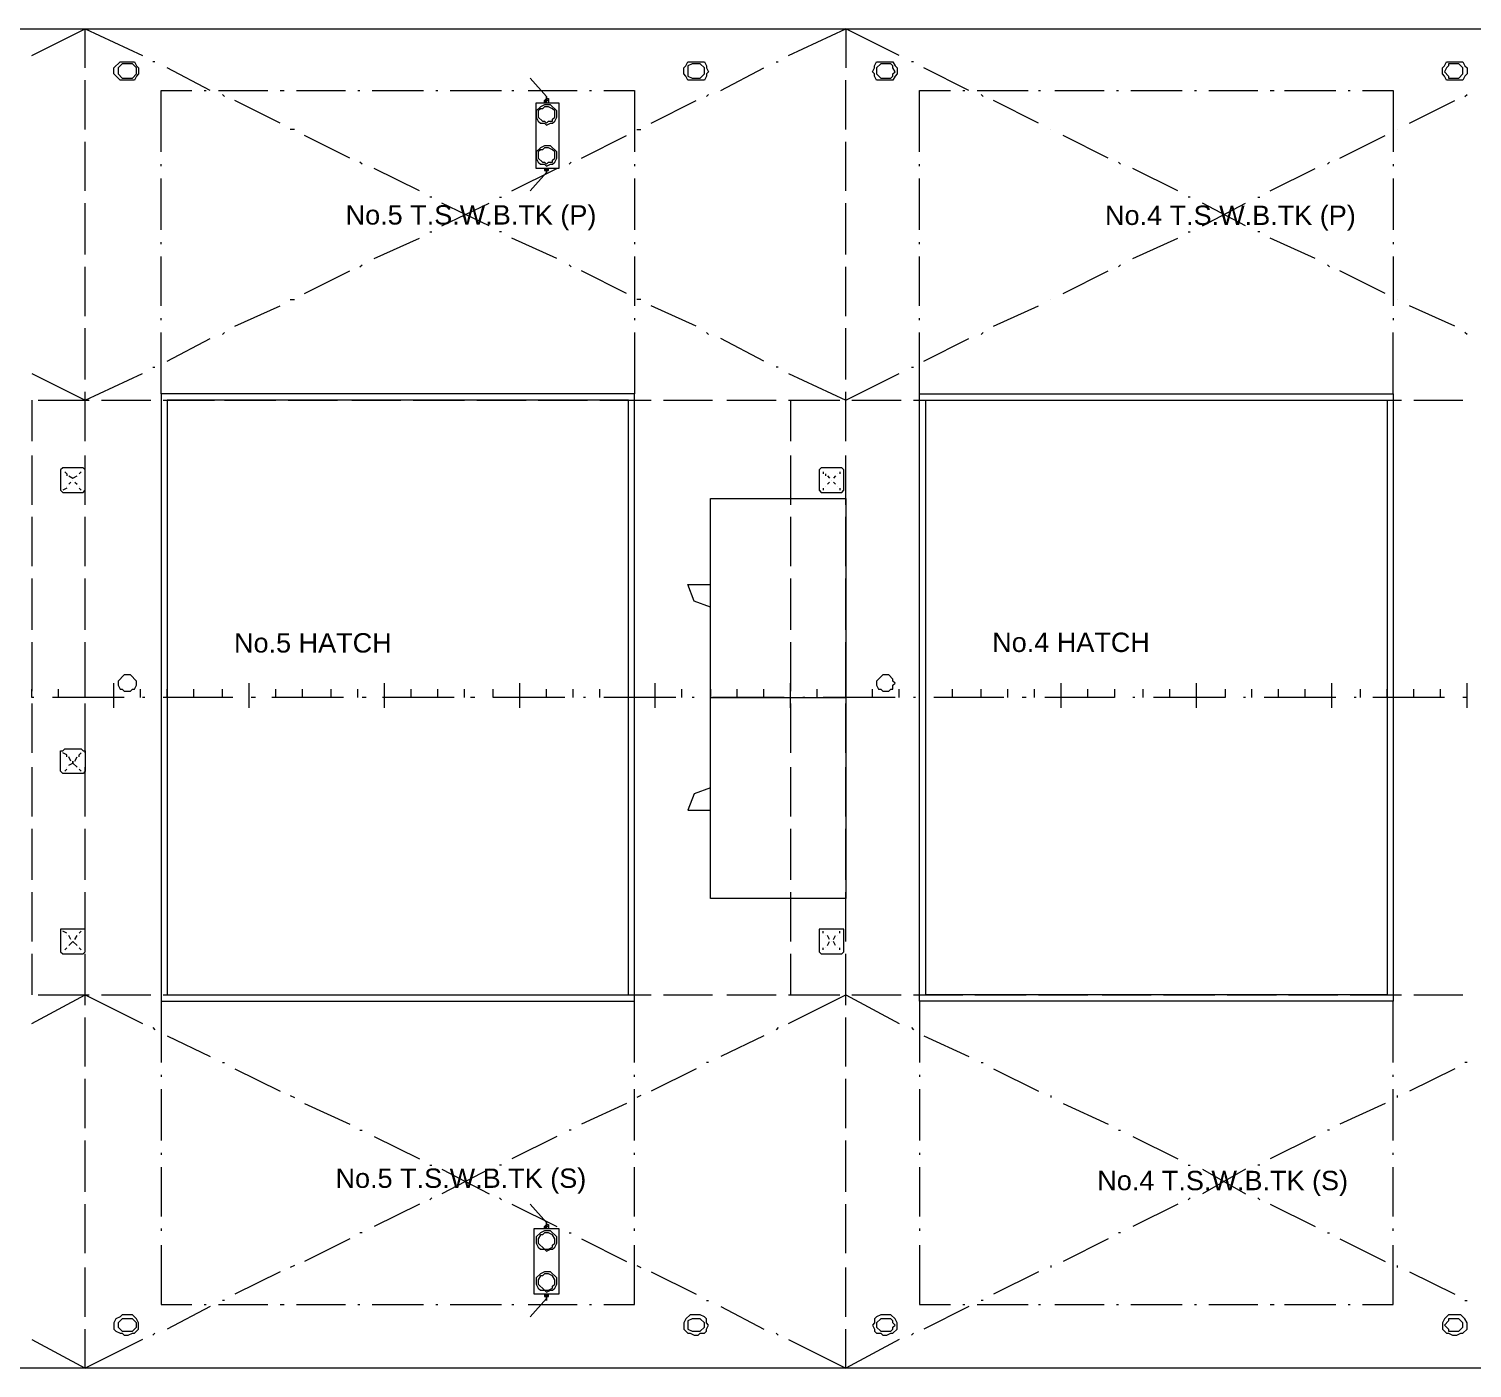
# Model space of a CAD drawing. Header units: millimetres. Extents: x -1005 to 291095, y -4225 to 50669.
# Drawn here: x 143048 to 191536, y 734 to 45710 of the extents above; entities that cross this region are included whole.
import ezdxf

# ---------------------------------------------------------------- set-up
doc = ezdxf.new("R2010")
doc.units = ezdxf.units.MM
doc.layers.add('PDF_Geomertry', color=7, linetype='Continuous')
doc.styles.get("Standard").update_dxf_attribs({"font": 'arial.ttf'})

msp = doc.modelspace()

# ---------------------------------------------------------------- linework, layer by layer
at = {"layer": 'PDF_Geomertry', "lineweight": 5}
for points in [[(90599, 45710), (144666, 45710), (237028, 45710), (237785, 45641), (240540, 45641)], [(143151, 44814), (144942, 45710)], [(144942, 44401), (144942, 45710), (146870, 44814)], [(168566, 44814), (170494, 45710)], [(172285, 44814), (170494, 45710), (170494, 44401)], [(147283, 44608), (147215, 44608)], [(149143, 43644), (147697, 44401)], [(166293, 43644), (167739, 44401)], [(168153, 44608), (168221, 44608)], [(172767, 44608), (172698, 44608)], [(174627, 43644), (173112, 44401)], [(144942, 42335), (144942, 43988)], [(147490, 41577), (147490, 43644), (148523, 43644)], [(148936, 43644), (149005, 43644)], [(149419, 43644), (151072, 43644)], [(151485, 43644), (151623, 43644)], [(152036, 43644), (153689, 43644)], [(154102, 43644), (154171, 43644)], [(154584, 43644), (156306, 43644)], [(156719, 43644), (156788, 43644)], [(157201, 43644), (158923, 43644)], [(159268, 43644), (159337, 43644)], [(159819, 43644), (161472, 43644)], [(160370, 43230), (160370, 43299), (160439, 43368), (160507, 43368), (160507, 43299), (160507, 43230), (160507, 43299), (160439, 43299), (160439, 43368), (160439, 43299), (160370, 43299), (160439, 43230), (160439, 43437), (159888, 44057)], [(161885, 43644), (161954, 43644)], [(162367, 43644), (163400, 43644), (163400, 41577)], [(170494, 42335), (170494, 43988)], [(172974, 41577), (172974, 43644), (174007, 43644)], [(174420, 43644), (174489, 43644)], [(174902, 43644), (176624, 43644)], [(176969, 43644), (177037, 43644)], [(177520, 43644), (179173, 43644)], [(179586, 43644), (179655, 43644)], [(180068, 43644), (181790, 43644)], [(182203, 43644), (182272, 43644)], [(182685, 43644), (184338, 43644)], [(184752, 43644), (184889, 43644)], [(185234, 43644), (186956, 43644)], [(187369, 43644), (187438, 43644)], [(187851, 43644), (188884, 43644), (188884, 41577)], [(149625, 43437), (149556, 43506)], [(151485, 42542), (149970, 43299)], [(163951, 42542), (165466, 43299)], [(165811, 43437), (165880, 43506)], [(175109, 43437), (175040, 43506)], [(176969, 42542), (175453, 43299)], [(189435, 42542), (190950, 43299)], [(191295, 43437), (191364, 43506)], [(151967, 42335), (151829, 42335)], [(163469, 42335), (163607, 42335)], [(177382, 42335), (177382, 42335)], [(189022, 42335), (189022, 42335)], [(144942, 40269), (144942, 41922)], [(153827, 41371), (152311, 42128)], [(161609, 41371), (163125, 42128)], [(170494, 40269), (170494, 41922)], [(179310, 41371), (177795, 42128)], [(187093, 41371), (188609, 42128)], [(154240, 41164), (154171, 41233)], [(161196, 41164), (161265, 41233)], [(179724, 41164), (179655, 41233)], [(186680, 41164), (186749, 41233)], [(147490, 41095), (147490, 41164)], [(156168, 40269), (154653, 41026)], [(159268, 40269), (160783, 41026)], [(160439, 40889), (160439, 40957), (160439, 40889), (159888, 40269)], [(160370, 41026), (160370, 40957), (160507, 40957), (160507, 41026), (160439, 40957), (160370, 41026), (160439, 41026)], [(160439, 40889), (160439, 40889), (160439, 41026)], [(160439, 40957), (160439, 40957)], [(163400, 41164), (163400, 41095)], [(172974, 41095), (172974, 41164)], [(181652, 40269), (180137, 41026)], [(184752, 40269), (186267, 41026)], [(188884, 41164), (188884, 41095)], [(147490, 38960), (147490, 40682)], [(163400, 40682), (163400, 38960)], [(172974, 38960), (172974, 40682)], [(188884, 40682), (188884, 38960)], [(144942, 38134), (144942, 39855)], [(156582, 40062), (156513, 40062)], [(156926, 39098), (158510, 39855)], [(158510, 39098), (156926, 39855)], [(158854, 40062), (158923, 40062)], [(170494, 38134), (170494, 39855)], [(182065, 40062), (181997, 40062)], [(182479, 39098), (183925, 39855)], [(183925, 39098), (182479, 39855)], [(184338, 40062), (184407, 40062)], [(156513, 38891), (156582, 38891)], [(158923, 38891), (158854, 38891)], [(181997, 38891), (182065, 38891)], [(184407, 38891), (184338, 38891)], [(147490, 38478), (147490, 38547)], [(154653, 37996), (156168, 38685)], [(160783, 37996), (159268, 38685)], [(163400, 38547), (163400, 38478)], [(172974, 38478), (172974, 38547)], [(180137, 37996), (181652, 38685)], [(186267, 37996), (184752, 38685)], [(188884, 38547), (188884, 38478)], [(147490, 36412), (147490, 38065)], [(163400, 38065), (163400, 36412)], [(172974, 36412), (172974, 38065)], [(188884, 38065), (188884, 36412)], [(144942, 36067), (144942, 37720)], [(152311, 36825), (153827, 37583)], [(154171, 37720), (154240, 37789)], [(161265, 37720), (161196, 37789)], [(163125, 36825), (161609, 37583)], [(170494, 36067), (170494, 37720)], [(177795, 36825), (179310, 37583)], [(179655, 37720), (179724, 37789)], [(186749, 37720), (186680, 37789)], [(188609, 36825), (187093, 37583)], [(149970, 35723), (151485, 36412)], [(151829, 36618), (151967, 36618)], [(163607, 36618), (163469, 36618)], [(165466, 35723), (163951, 36412)], [(175453, 35723), (176969, 36412)], [(177382, 36618), (177382, 36618)], [(189022, 36618), (189022, 36618)], [(190950, 35723), (189435, 36412)], [(147490, 35930), (147490, 35998)], [(163400, 35998), (163400, 35930)], [(172974, 35930), (172974, 35998)], [(188884, 35998), (188884, 35930)], [(144942, 33932), (144942, 35654)], [(147490, 33450), (147490, 35516)], [(149556, 35447), (149625, 35516)], [(163400, 35516), (163400, 33450)], [(165880, 35447), (165811, 35516)], [(170494, 33932), (170494, 35654)], [(188884, 33450), (188884, 13063), (172974, 13063), (172974, 33450), (188884, 33450), (188884, 35516)], [(172974, 33450), (172974, 35516)], [(175040, 35447), (175109, 35516)], [(191364, 35447), (191295, 35516)], [(147697, 34552), (149143, 35310)], [(167739, 34552), (166293, 35310)], [(173112, 34552), (174627, 35310)], [(143151, 34139), (144942, 33243), (146870, 34139)], [(147215, 34345), (147283, 34345)], [(168221, 34345), (168153, 34345)], [(168566, 34139), (170494, 33243), (172285, 34139)], [(172698, 34345), (172767, 34345)], [(144942, 31866), (144942, 33519)], [(170494, 31866), (170494, 33519)], [(143151, 33243), (143151, 31866)], [(143358, 33243), (145079, 33243)], [(145493, 33243), (147146, 33243)], [(147559, 33243), (149281, 33243)], [(149625, 33243), (151347, 33243)], [(151760, 33243), (153413, 33243)], [(153895, 33243), (155548, 33243)], [(155962, 33243), (157684, 33243)], [(158097, 33243), (159750, 33243)], [(160163, 33243), (161816, 33243)], [(162229, 33243), (163951, 33243)], [(164364, 33243), (166017, 33243)], [(166500, 33243), (168153, 33243)], [(168566, 33243), (170288, 33243)], [(168635, 33243), (168635, 31866)], [(170701, 33243), (172354, 33243)], [(172767, 33243), (174420, 33243)], [(174833, 33243), (176555, 33243)], [(176969, 33243), (178622, 33243)], [(179104, 33243), (180757, 33243)], [(181170, 33243), (182892, 33243)], [(183305, 33243), (184958, 33243)], [(185371, 33243), (187024, 33243)], [(187438, 33243), (189160, 33243)], [(189573, 33243), (191226, 33243)], [(143151, 31384), (143151, 29731)], [(144942, 29731), (144942, 31384)], [(168635, 31384), (168635, 29731)], [(170494, 29731), (170494, 31384)], [(144253, 30833), (144322, 30764), (144322, 30695)], [(144391, 30695), (144528, 30626), (144666, 30695)], [(144804, 30833), (144735, 30764), (144735, 30764)], [(169737, 30833), (169737, 30764)], [(169806, 30764), (169806, 30695)], [(169874, 30695), (169943, 30626)], [(170150, 30695), (170081, 30626)], [(170219, 30764), (170219, 30764)], [(170288, 30833), (170288, 30764)], [(144322, 30282), (144184, 30213)], [(144322, 30351), (144322, 30351)], [(144460, 30488), (144391, 30420)], [(144597, 30488), (144666, 30420)], [(144735, 30351), (144735, 30351)], [(144735, 30282), (144804, 30213)], [(169737, 30282), (169737, 30213)], [(169806, 30351), (169806, 30351)], [(169943, 30488), (169874, 30420)], [(170081, 30488), (170150, 30420)], [(170219, 30351), (170219, 30351)], [(170288, 30282), (170288, 30213)], [(143151, 29318), (143151, 27665)], [(144942, 27665), (144942, 29318)], [(168635, 29318), (168635, 27665)], [(170494, 27665), (170494, 29318)], [(143151, 27251), (143151, 25529)], [(144942, 25529), (144942, 27251)], [(168635, 27251), (168635, 25529)], [(170494, 25529), (170494, 27251)], [(165949, 26287), (165398, 26494), (165191, 27045), (165949, 27045)], [(143151, 25116), (143151, 23463)], [(144942, 23463), (144942, 25116)], [(168635, 25116), (168635, 23463)], [(170494, 23463), (170494, 25116)], [(143220, 23257), (143151, 23257), (143151, 23532)], [(144046, 23257), (144046, 23532)], [(144942, 23257), (144942, 23532)], [(145906, 22912), (145906, 23739)], [(146801, 23257), (146801, 23532)], [(147697, 23257), (147697, 23532)], [(148592, 23257), (148592, 23532)], [(149556, 23257), (149556, 23532)], [(150452, 22912), (150452, 23739)], [(151347, 23257), (151347, 23532)], [(152242, 23257), (152242, 23532)], [(153207, 23257), (153207, 23532)], [(154102, 23257), (154102, 23532)], [(154997, 22912), (154997, 23739)], [(155893, 23257), (155893, 23532)], [(156788, 23257), (156788, 23532)], [(157684, 23257), (157684, 23532)], [(161058, 23257), (158648, 23257), (158648, 23532)], [(159543, 22912), (159543, 23739)], [(160439, 23257), (160439, 23532)], [(161334, 23257), (161334, 23532)], [(162229, 23257), (162229, 23532)], [(163194, 23257), (163194, 23532)], [(164089, 22912), (164089, 23739)], [(164984, 23257), (164984, 23532)], [(165949, 23532), (165949, 23257), (170494, 23257), (170494, 23532)], [(166844, 23257), (166844, 23532)], [(167739, 23257), (167739, 23532)], [(168635, 22912), (168635, 23739)], [(169530, 23257), (169530, 23532)], [(171390, 23257), (171390, 23532)], [(172285, 23257), (172285, 23532)], [(173181, 22912), (173181, 23739)], [(174076, 23257), (174076, 23532)], [(175040, 23257), (175040, 23532)], [(175936, 23257), (175936, 23532)], [(176831, 23257), (176831, 23532)], [(179517, 23532), (179517, 23257), (177175, 23257)], [(177726, 22912), (177726, 23739)], [(178622, 23257), (178622, 23532)], [(180481, 23257), (180481, 23532)], [(183236, 23532), (183236, 23257), (180826, 23257)], [(181377, 23257), (181377, 23532)], [(182272, 22912), (182272, 23739)], [(184132, 23257), (184132, 23532)], [(185027, 23257), (185027, 23532)], [(185922, 23257), (185922, 23532)], [(186818, 22912), (186818, 23739)], [(187782, 23257), (187782, 23532)], [(188677, 23257), (188677, 23532)], [(189573, 23257), (189573, 23532)], [(190468, 23257), (190468, 23532)], [(191364, 22912), (191364, 23739)], [(143151, 23050), (143151, 21397)], [(146250, 23257), (143840, 23257)], [(144942, 21397), (144942, 20777), (144873, 20708), (144804, 20708), (144253, 20708), (144184, 20708), (144115, 20777), (144115, 21397), (144115, 21466), (144184, 21466), (144253, 21535), (144804, 21535), (144873, 21466), (144942, 21466), (144942, 21397), (144942, 23050)], [(146939, 23257), (146870, 23257)], [(149901, 23257), (147559, 23257)], [(150658, 23257), (150521, 23257)], [(153620, 23257), (151209, 23257)], [(154378, 23257), (154240, 23257)], [(157339, 23257), (154929, 23257)], [(158028, 23257), (157890, 23257)], [(161747, 23257), (161678, 23257)], [(164778, 23257), (162367, 23257)], [(165398, 23257), (165329, 23257)], [(168428, 23257), (166017, 23257)], [(168635, 23050), (168635, 21397)], [(169117, 23257), (169048, 23257)], [(172147, 23257), (169737, 23257)], [(170494, 21397), (170494, 23050)], [(172836, 23257), (172767, 23257)], [(175798, 23257), (173456, 23257)], [(176555, 23257), (176418, 23257)], [(180206, 23257), (180137, 23257)], [(183925, 23257), (183856, 23257)], [(186956, 23257), (184545, 23257)], [(187644, 23257), (187575, 23257)], [(190606, 23257), (188195, 23257)], [(191364, 23257), (191226, 23257)], [(144322, 21259), (144322, 21328), (144184, 21397)], [(144735, 21259), (144735, 21328), (144804, 21397)], [(143151, 20915), (143151, 19262)], [(144322, 20915), (144322, 20915)], [(144460, 21121), (144391, 21259)], [(144391, 20984), (144528, 21053), (144528, 21121), (144528, 21053), (144666, 20915)], [(144597, 21121), (144666, 21259)], [(144735, 20915), (144735, 20915)], [(144942, 19262), (144942, 20915)], [(168635, 20915), (168635, 19262)], [(170494, 19262), (170494, 20915)], [(144253, 20777), (144322, 20846)], [(144804, 20777), (144735, 20846)], [(165949, 20226), (165398, 20019), (165191, 19468), (165949, 19468)], [(143151, 18849), (143151, 17127)], [(144942, 17127), (144942, 18849)], [(168635, 18849), (168635, 17127)], [(170494, 17127), (170494, 18849)], [(143151, 16713), (143151, 15060)], [(144942, 15060), (144942, 16713)], [(168635, 16713), (168635, 15060)], [(170494, 15060), (170494, 16713)], [(144322, 15336), (144184, 15405)], [(144322, 15267), (144322, 15267)], [(144460, 15129), (144391, 15267)], [(144391, 14923), (144528, 15060), (144528, 15060)], [(144666, 14923), (144528, 15060), (144528, 15060)], [(144597, 15129), (144666, 15267)], [(144735, 15336), (144804, 15405)], [(144735, 15267), (144735, 15267)], [(169737, 15336), (169737, 15405)], [(169806, 15267), (169806, 15267)], [(169943, 15129), (169874, 15267)], [(169874, 14923), (169943, 15060)], [(170081, 15129), (170150, 15267)], [(170150, 14923), (170081, 15060)], [(170219, 15267), (170219, 15267)], [(170288, 15336), (170288, 15405)], [(143151, 14647), (143151, 13270)], [(144253, 14785), (144322, 14854), (144322, 14854)], [(144804, 14785), (144735, 14854), (144735, 14854)], [(144942, 12925), (144942, 14647)], [(168635, 14647), (168635, 13270)], [(169737, 14785), (169737, 14854)], [(169806, 14854), (169806, 14854)], [(170219, 14854), (170219, 14854)], [(170288, 14785), (170288, 14854)], [(170494, 12925), (170494, 14647)], [(143151, 12305), (144942, 13270), (146870, 12305)], [(143358, 13270), (145079, 13270)], [(145493, 13270), (147146, 13270)], [(147559, 13270), (149281, 13270)], [(149625, 13270), (151347, 13270)], [(151760, 13270), (153413, 13270)], [(153895, 13270), (155548, 13270)], [(155962, 13270), (157684, 13270)], [(158097, 13270), (159750, 13270)], [(160163, 13270), (161816, 13270)], [(162229, 13270), (163951, 13270)], [(164364, 13270), (166017, 13270)], [(166500, 13270), (168153, 13270)], [(168566, 13270), (170288, 13270)], [(168566, 12305), (170494, 13270), (172285, 12305)], [(170701, 13270), (172354, 13270)], [(172767, 13270), (174420, 13270)], [(174833, 13270), (176555, 13270)], [(176969, 13270), (178622, 13270)], [(179104, 13270), (180757, 13270)], [(181170, 13270), (182892, 13270)], [(183305, 13270), (184958, 13270)], [(185371, 13270), (187024, 13270)], [(187438, 13270), (189160, 13270)], [(189573, 13270), (191226, 13270)], [(147490, 13063), (147490, 10997)], [(163400, 10997), (163400, 13063)], [(172974, 13063), (172974, 10997)], [(188884, 10997), (188884, 13063)], [(144942, 10859), (144942, 12512)], [(147215, 12168), (147283, 12099)], [(168221, 12168), (168153, 12099)], [(170494, 10859), (170494, 12512)], [(172698, 12168), (172767, 12099)], [(147697, 11892), (149143, 11203)], [(167739, 11892), (166293, 11203)], [(173112, 11892), (174627, 11203)], [(149556, 10997), (149625, 10997)], [(149970, 10790), (151485, 10033)], [(165466, 10790), (163951, 10033)], [(165880, 10997), (165811, 10997)], [(175040, 10997), (175109, 10997)], [(175453, 10790), (176969, 10033)], [(190950, 10790), (189435, 10033)], [(191364, 10997), (191295, 10997)], [(144942, 8793), (144942, 10446)], [(147490, 10584), (147490, 10515)], [(163400, 10515), (163400, 10584)], [(170494, 8793), (170494, 10446)], [(172974, 10584), (172974, 10515)], [(188884, 10515), (188884, 10584)], [(147490, 10101), (147490, 8380)], [(151829, 9895), (151967, 9826)], [(163400, 8380), (163400, 10101)], [(163607, 9895), (163469, 9826)], [(172974, 10101), (172974, 8380)], [(177382, 9895), (177382, 9826)], [(188884, 8380), (188884, 10101)], [(189022, 9895), (189022, 9826)], [(152311, 9619), (153827, 8931)], [(163125, 9619), (161609, 8931)], [(177795, 9619), (179310, 8931)], [(188609, 9619), (187093, 8931)], [(144942, 6658), (144942, 8380)], [(154171, 8724), (154240, 8724)], [(154653, 8517), (156168, 7760)], [(160783, 8517), (159268, 7760)], [(161265, 8724), (161196, 8724)], [(170494, 6658), (170494, 8380)], [(179655, 8724), (179724, 8724)], [(180137, 8517), (181652, 7760)], [(186267, 8517), (184752, 7760)], [(186749, 8724), (186680, 8724)], [(147490, 7966), (147490, 7897)], [(163400, 7897), (163400, 7966)], [(172974, 7966), (172974, 7897)], [(188884, 7897), (188884, 7966)], [(147490, 7484), (147490, 5831)], [(156513, 7553), (156582, 7553)], [(158510, 7415), (156926, 6589)], [(156926, 7415), (158510, 6589)], [(158923, 7553), (158854, 7553)], [(163400, 5831), (163400, 7484)], [(172974, 7484), (172974, 5831)], [(181997, 7553), (182065, 7553)], [(183925, 7415), (182479, 6589)], [(182479, 7415), (183925, 6589)], [(184407, 7553), (184338, 7553)], [(188884, 5831), (188884, 7484)], [(156582, 6451), (156513, 6382)], [(158854, 6451), (158923, 6382)], [(182065, 6451), (181997, 6382)], [(184338, 6451), (184407, 6382)], [(144942, 4591), (144942, 6244)], [(156168, 6244), (154653, 5487)], [(159268, 6244), (160783, 5487)], [(160439, 5625), (160439, 5625), (159888, 6244)], [(170494, 4591), (170494, 6244)], [(181652, 6244), (180137, 5487)], [(184752, 6244), (186267, 5487)], [(147490, 5418), (147490, 5349)], [(160370, 5418), (160370, 5487), (160439, 5556), (160507, 5556), (160507, 5418), (160507, 5487), (160370, 5487), (160439, 5418), (160439, 5625)], [(160439, 5556), (160439, 5625), (160439, 5556), (160439, 5487)], [(163400, 5349), (163400, 5418)], [(172974, 5418), (172974, 5349)], [(188884, 5349), (188884, 5418)], [(147490, 4867), (147490, 2870), (148523, 2870)], [(153827, 5074), (152311, 4316)], [(154240, 5280), (154171, 5280)], [(161196, 5280), (161265, 5280)], [(161609, 5074), (163125, 4316)], [(162367, 2870), (163400, 2870), (163400, 4867)], [(172974, 4867), (172974, 2870), (174007, 2870)], [(179310, 5074), (177795, 4316)], [(179724, 5280), (179655, 5280)], [(186680, 5280), (186749, 5280)], [(187093, 5074), (188609, 4316)], [(187851, 2870), (188884, 2870), (188884, 4867)], [(144942, 2456), (144942, 4109)], [(151485, 3972), (149970, 3214)], [(151967, 4178), (151829, 4109)], [(163469, 4178), (163607, 4109)], [(163951, 3972), (165466, 3214)], [(170494, 2456), (170494, 4109)], [(176969, 3972), (175453, 3214)], [(177382, 4178), (177382, 4109)], [(189022, 4178), (189022, 4109)], [(189435, 3972), (190950, 3214)], [(149625, 3007), (149556, 3007)], [(160507, 3214), (160507, 3214), (160439, 3145), (160370, 3214), (160439, 3214), (160439, 3076), (159888, 2456)], [(160370, 3214), (160370, 3214), (160370, 3145), (160507, 3145), (160507, 3214), (160507, 3214)], [(165811, 3007), (165880, 3007)], [(175109, 3007), (175040, 3007)], [(191295, 3007), (191364, 3007)], [(149143, 2801), (147697, 2043)], [(148936, 2870), (149005, 2870)], [(149419, 2870), (151072, 2870)], [(151485, 2870), (151623, 2870)], [(152036, 2870), (153689, 2870)], [(154102, 2870), (154171, 2870)], [(154584, 2870), (156306, 2870)], [(156719, 2870), (156788, 2870)], [(157201, 2870), (158923, 2870)], [(159268, 2870), (159337, 2870)], [(159819, 2870), (161472, 2870)], [(161885, 2870), (161954, 2870)], [(166293, 2801), (167739, 2043)], [(174627, 2801), (173112, 2043)], [(174420, 2870), (174489, 2870)], [(174902, 2870), (176624, 2870)], [(176969, 2870), (177037, 2870)], [(177520, 2870), (179173, 2870)], [(179586, 2870), (179655, 2870)], [(180068, 2870), (181790, 2870)], [(182203, 2870), (182272, 2870)], [(182685, 2870), (184338, 2870)], [(184752, 2870), (184889, 2870)], [(185234, 2870), (186956, 2870)], [(187369, 2870), (187438, 2870)], [(146870, 1699), (144942, 734), (144942, 2043)], [(172285, 1699), (170494, 734), (170494, 2043)], [(143151, 1699), (144942, 734)], [(147283, 1905), (147215, 1836)], [(168153, 1905), (168221, 1836)], [(168566, 1699), (170494, 734)], [(172767, 1905), (172698, 1836)], [(243020, 872), (239232, 872), (238543, 803), (233859, 803), (232964, 734), (144666, 734), (90599, 734)]]:
    msp.add_lwpolyline(points, dxfattribs=at)
for points in [[(146388, 44608), (146595, 44608), (146664, 44470), (146732, 44401), (146732, 44195), (146664, 44126), (146595, 43988), (146388, 43988), (146250, 43988), (146113, 43988), (145906, 44195), (145906, 44401), (146113, 44608), (146250, 44608)], [(146388, 44539), (146250, 44539), (146181, 44539), (146044, 44401), (146044, 44195), (146181, 44057), (146250, 44057), (146388, 44057), (146526, 44057), (146664, 44195), (146664, 44401), (146526, 44539)], [(165535, 44608), (165742, 44608), (165811, 44470), (165811, 44401), (165880, 44263), (165811, 44195), (165811, 44126), (165742, 43988), (165535, 43988), (165398, 43988), (165191, 43988), (165122, 44126), (165053, 44195), (165053, 44401), (165122, 44470), (165191, 44608), (165398, 44608)], [(165535, 44539), (165398, 44539), (165329, 44539), (165191, 44470), (165191, 44126), (165329, 44057), (165398, 44057), (165535, 44057), (165604, 44057), (165742, 44195), (165742, 44401), (165604, 44539)], [(171872, 44608), (172078, 44608), (172147, 44470), (172216, 44401), (172216, 44195), (172147, 44126), (172078, 43988), (171872, 43988), (171734, 43988), (171527, 43988), (171459, 44126), (171459, 44195), (171390, 44263), (171459, 44401), (171459, 44470), (171527, 44608), (171734, 44608)], [(171872, 44539), (171734, 44539), (171665, 44539), (171527, 44401), (171527, 44195), (171665, 44057), (171734, 44057), (171872, 44057), (172010, 44057), (172078, 44126), (172078, 44195), (172147, 44263), (172078, 44401), (172078, 44470), (172010, 44539)], [(191019, 44608), (191226, 44608), (191295, 44470), (191364, 44401), (191364, 44195), (191295, 44126), (191226, 43988), (191019, 43988), (190881, 43988), (190675, 43988), (190606, 44126), (190537, 44195), (190537, 44401), (190606, 44470), (190675, 44608), (190881, 44608)], [(191019, 44539), (190881, 44539), (190744, 44539), (190744, 44470), (190675, 44401), (190606, 44263), (190744, 44126), (190744, 44057), (190881, 44057), (191019, 44057), (191088, 44057), (191226, 44195), (191226, 44401), (191088, 44539)], [(160852, 43230), (160852, 41026), (160094, 41026), (160094, 43230)], [(160783, 42817), (160783, 42955), (160576, 43161), (160370, 43161), (160232, 43093), (160094, 42955), (160094, 42748), (160163, 42610), (160232, 42542), (160370, 42542), (160439, 42473), (160576, 42542), (160645, 42542), (160714, 42610), (160783, 42748), (160783, 42817)], [(160439, 43368), (160439, 43437), (160439, 43368)], [(160439, 43299), (160439, 43368), (160439, 43299)], [(160439, 43368), (160439, 43299), (160439, 43368)], [(160714, 42817), (160714, 42955), (160645, 43024), (160507, 43093), (160370, 43093), (160301, 43024), (160232, 43024), (160163, 42955), (160163, 42748), (160301, 42610), (160370, 42610), (160439, 42542), (160507, 42610), (160645, 42610), (160645, 42679), (160714, 42748), (160714, 42817)], [(160783, 41440), (160783, 41577), (160576, 41784), (160370, 41784), (160232, 41715), (160094, 41577), (160094, 41371), (160163, 41233), (160232, 41164), (160370, 41164), (160439, 41095), (160576, 41164), (160645, 41164), (160714, 41233), (160783, 41371), (160783, 41440)], [(160714, 41440), (160714, 41577), (160645, 41646), (160507, 41715), (160370, 41715), (160301, 41646), (160232, 41646), (160163, 41577), (160163, 41371), (160301, 41233), (160370, 41233), (160439, 41164), (160507, 41233), (160645, 41233), (160645, 41302), (160714, 41371), (160714, 41440)], [(160439, 40957), (160439, 41026), (160439, 40957)], [(160439, 40957), (160439, 41026), (160439, 40957)], [(147490, 13063), (163400, 13063), (163400, 33450), (147490, 33450)], [(147697, 13270), (163194, 13270), (163194, 33243), (147697, 33243)], [(188677, 13270), (173181, 13270), (173181, 33243), (188677, 33243)], [(144804, 30144), (144873, 30144), (144942, 30213), (144942, 30833), (144942, 30902), (144873, 30971), (144804, 30971), (144253, 30971), (144184, 30971), (144115, 30902), (144115, 30833), (144115, 30213), (144184, 30144), (144253, 30144)], [(144528, 30557), (144528, 30557)], [(170288, 30144), (170357, 30144), (170425, 30213), (170425, 30833), (170425, 30902), (170357, 30971), (170288, 30971), (169737, 30971), (169668, 30971), (169599, 30902), (169599, 30833), (169599, 30213), (169668, 30144), (169737, 30144)], [(170012, 30557), (170012, 30557)], [(165949, 16507), (165949, 29937), (170494, 29937), (170494, 16507)], [(146319, 23463), (146457, 23463), (146526, 23532), (146595, 23532), (146664, 23670), (146664, 23808), (146457, 24014), (146250, 24014), (146044, 23808), (146044, 23670), (146113, 23532), (146181, 23532), (146250, 23463), (146319, 23463)], [(171803, 23463), (171941, 23463), (172010, 23532), (172078, 23532), (172078, 23670), (172147, 23739), (172078, 23808), (172078, 23876), (171941, 24014), (171734, 24014), (171527, 23808), (171527, 23670), (171596, 23532), (171665, 23532), (171734, 23463), (171803, 23463)], [(144804, 15474), (144253, 15474), (144184, 15474), (144115, 15474), (144115, 15405), (144115, 14785), (144115, 14716), (144184, 14647), (144253, 14647), (144804, 14647), (144873, 14647), (144942, 14716), (144942, 14785), (144942, 15405), (144942, 15474), (144873, 15474)], [(170288, 15474), (169737, 15474), (169668, 15474), (169599, 15474), (169599, 15405), (169599, 14785), (169599, 14716), (169668, 14647), (169737, 14647), (170288, 14647), (170357, 14647), (170425, 14716), (170425, 14785), (170425, 15405), (170425, 15474), (170357, 15474)], [(170012, 15060), (170012, 15060)], [(160025, 5418), (160852, 5418), (160852, 3214), (160025, 3214), (160025, 5418)], [(160783, 5005), (160783, 5142), (160576, 5349), (160370, 5349), (160232, 5280), (160094, 5142), (160094, 4936), (160163, 4798), (160232, 4729), (160370, 4729), (160439, 4660), (160576, 4729), (160645, 4729), (160714, 4798), (160783, 4936), (160783, 5005)], [(160439, 5556), (160439, 5487), (160439, 5556)], [(160714, 5005), (160714, 5074), (160645, 5211), (160507, 5280), (160370, 5280), (160301, 5211), (160232, 5211), (160163, 5074), (160163, 4936), (160370, 4729), (160507, 4729), (160645, 4798), (160645, 4867), (160714, 4936), (160714, 5005)], [(160783, 3627), (160783, 3765), (160576, 3972), (160370, 3972), (160232, 3903), (160094, 3765), (160094, 3558), (160163, 3421), (160232, 3352), (160370, 3352), (160439, 3283), (160576, 3352), (160645, 3352), (160714, 3421), (160783, 3558), (160783, 3627)], [(160714, 3627), (160714, 3696), (160645, 3834), (160507, 3903), (160370, 3903), (160301, 3834), (160232, 3834), (160163, 3696), (160163, 3558), (160370, 3352), (160507, 3352), (160645, 3421), (160645, 3489), (160714, 3558), (160714, 3627)], [(160439, 3145), (160439, 3214), (160439, 3007), (160439, 3145)], [(146388, 2525), (146250, 2525), (146181, 2525), (146113, 2456), (145975, 2387), (145906, 2250), (145906, 2043), (145975, 1974), (146113, 1905), (146181, 1905), (146250, 1836), (146388, 1836), (146526, 1905), (146595, 1905), (146732, 2043), (146732, 2250), (146664, 2387), (146526, 2525)], [(165535, 2525), (165398, 2525), (165260, 2525), (165122, 2387), (165053, 2250), (165053, 2043), (165191, 1905), (165260, 1905), (165398, 1836), (165535, 1836), (165604, 1905), (165742, 1905), (165811, 1974), (165811, 2043), (165880, 2181), (165811, 2250), (165811, 2387), (165742, 2456), (165604, 2525)], [(171872, 2525), (171734, 2525), (171665, 2525), (171527, 2456), (171459, 2387), (171459, 2250), (171390, 2181), (171459, 2043), (171459, 1974), (171527, 1905), (171665, 1905), (171734, 1836), (171872, 1836), (172010, 1905), (172078, 1905), (172216, 2043), (172216, 2250), (172147, 2387), (172010, 2525)], [(191019, 2525), (190881, 2525), (190744, 2525), (190606, 2387), (190537, 2250), (190537, 2043), (190675, 1905), (190744, 1905), (190881, 1836), (191019, 1836), (191157, 1905), (191226, 1905), (191364, 2043), (191364, 2250), (191295, 2387), (191157, 2525)], [(146388, 1974), (146526, 1974), (146664, 2112), (146664, 2250), (146526, 2387), (146388, 2387), (146250, 2387), (146181, 2387), (146044, 2250), (146044, 2112), (146181, 1974), (146250, 1974)], [(165535, 1974), (165604, 1974), (165742, 2112), (165742, 2250), (165604, 2387), (165535, 2387), (165398, 2387), (165329, 2387), (165191, 2319), (165191, 2043), (165329, 1974), (165398, 1974)], [(171872, 1974), (172010, 1974), (172078, 2043), (172078, 2112), (172147, 2181), (172078, 2250), (172078, 2319), (172010, 2387), (171872, 2387), (171734, 2387), (171665, 2387), (171527, 2250), (171527, 2112), (171665, 1974), (171734, 1974)], [(191019, 1974), (191088, 1974), (191226, 2112), (191226, 2250), (191088, 2387), (191019, 2387), (190881, 2387), (190744, 2387), (190744, 2319), (190606, 2181), (190744, 2043), (190744, 1974), (190881, 1974)]]:
    msp.add_lwpolyline(points, close=True, dxfattribs=at)

# ---------------------------------------------------------------- texts
for s, p in [('No.5 T.S.W.B.TK (P)', (153689, 39138)), ('No.4 T.S.W.B.TK (P)', (179202, 39125)), ('No.5 HATCH', (149940, 24766)), ('No.4 HATCH', (175411, 24784)), ('No.5 T.S.W.B.TK (S)', (153349, 6788)), ('No.4 T.S.W.B.TK (S)', (178942, 6710))]:
    msp.add_text(s, height=650).set_placement(p)

doc.saveas('drawing.dxf')
